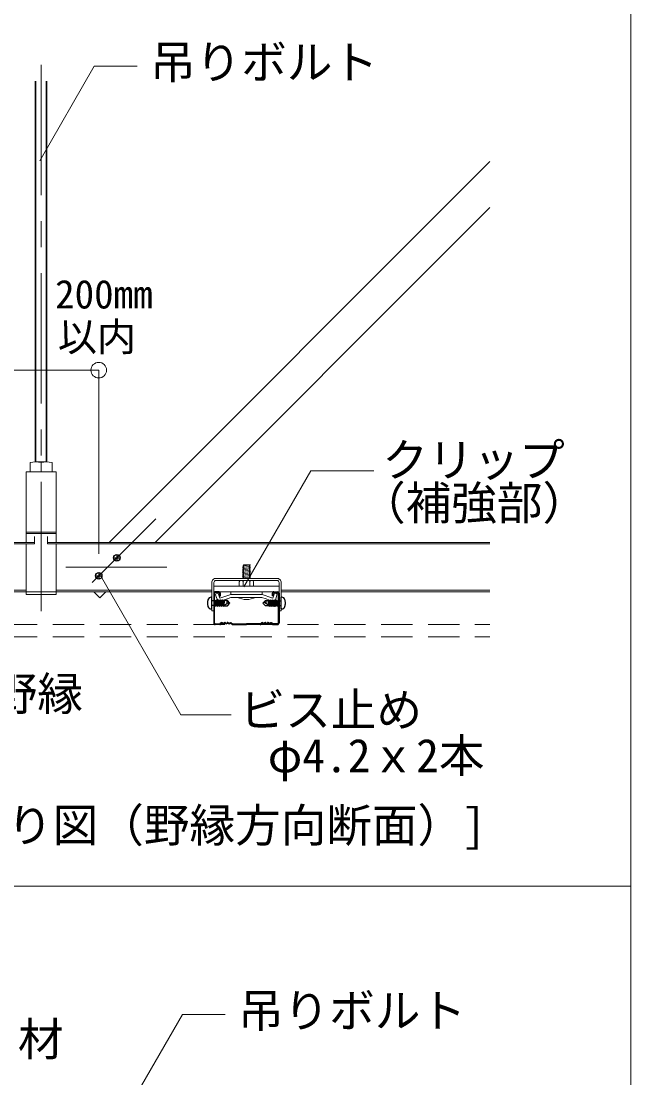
# Model space of a CAD drawing. Units: millimetres on the paper, enlarged 40 times, with parts at other scales. Extents: x -7800 to 7800, y -5387 to 5300.
# Drawn here: x -1016 to -80, y -1896 to -275 of the extents above; entities that cross this region are included whole.
import ezdxf
from ezdxf.enums import TextEntityAlignment as Align

# ---------------------------------------------------------------- set-up
doc = ezdxf.new("R2010")
doc.units = ezdxf.units.MM
doc.header["$LTSCALE"] = 40
doc.header["$PDMODE"] = 32
doc.header["$PDSIZE"] = 24
for name, pattern in [('CHAIN1', [8, 5, -1, 1, -1]), ('DASHED1', [1.8, 1.2, -0.6]), ('DASHED2', [3, 2, -1])]:
    doc.linetypes.add(name, pattern=pattern)
for name, color, linetype, lineweight in [('5-0_中心線', 4, 'CHAIN1', 9), ('5-1_吊り材', 7, 'Continuous', 18), ('5-2_野縁受け', 3, 'Continuous', 18), ('5-3_野縁', 2, 'Continuous', 25), ('5-4_ブレース材・補強材', 4, 'Continuous', 9), ('5-5_寸法', 4, 'Continuous', 9), ('5-6_文字', 7, 'Continuous', 18), ('5-A_クリップ', 7, 'Continuous', 18), ('5-B_補強金具・金具・その他', 3, 'Continuous', 18), ('5-C_ビス・アンカーボルト・強調図形', 2, 'Continuous', 25), ('5-D_パネル', 4, 'DASHED1', 9), ('F-3_野縁', 7, 'Continuous', 18)]:
    doc.layers.add(name, color=color, linetype=linetype, lineweight=lineweight)
doc.styles.add('ＭＳ ゴシック', font='')
doc.styles.get('ＭＳ ゴシック').set_extended_font_data('MS Gothic')

msp = doc.modelspace()

# ---------------------------------------------------------------- linework, layer by layer
at = {"layer": '5-0_中心線'}
for p, q in [((-985.54, -341.44), (-985.54, -1180.39)), ((-809.39, -1038.35), (-906.96, -1135.93)), ((-947.3, -1112.52), (-792.48, -1112.52))]:
    msp.add_line(p, q, dxfattribs=at)
at = {"layer": '5-1_吊り材'}
for p, q in [((-994.54, -951.12), (-994.54, -366.68)), ((-993.42, -951.12), (-993.42, -366.68)), ((-977.67, -366.68), (-977.67, -951.12)), ((-976.54, -366.68), (-976.54, -951.12)), ((-1002.34, -951.92), (-1002.34, -966.52)), ((-977.14, -951.12), (-993.94, -951.12)), ((-985.54, -951.92), (-985.54, -966.52)), ((-968.74, -951.92), (-968.74, -966.52)), ((-1008.54, -966.52), (-962.54, -966.52)), ((-1008.54, -1058.71), (-1008.54, -966.52)), ((-962.54, -966.52), (-962.54, -1058.71)), ((-1008.54, -1060.97), (-1008.54, -1058.71)), ((-1008.54, -1058.71), (-962.54, -1058.71)), ((-1008.54, -1060.97), (-1008.54, -1074.79)), ((-962.54, -1060.97), (-1008.54, -1060.97)), ((-995.54, -1065.42), (-995.54, -1076.59)), ((-975.54, -1076.59), (-975.54, -1065.42)), ((-962.54, -1058.71), (-962.54, -1060.97)), ((-962.54, -1074.79), (-962.54, -1060.97)), ((-1008.54, -1074.79), (-995.54, -1074.79)), ((-1008.54, -1076.59), (-1008.54, -1154.52)), ((-995.54, -1076.59), (-1008.54, -1076.59)), ((-975.54, -1074.79), (-962.54, -1074.79)), ((-962.54, -1076.59), (-975.54, -1076.59)), ((-962.54, -1154.52), (-962.54, -1076.59)), ((-1008.54, -1150.52), (-962.54, -1150.52)), ((-1008.54, -1154.52), (-962.54, -1154.52))]:
    msp.add_line(p, q, dxfattribs=at)
for centre in [(-993.94, -995.62), (-977.14, -995.62)]:
    msp.add_arc(centre, 44.51, 79.1199, 100.88008, dxfattribs=at)
at = {"layer": '5-2_野縁受け'}
for p, q in [((-1687.36, -1074.52), (-1008.54, -1074.52)), ((-1687.36, -1076.92), (-1008.54, -1076.92)), ((-962.54, -1074.52), (-296.34, -1074.52)), ((-962.54, -1076.92), (-296.34, -1076.92)), ((-1217.04, -1148.12), (-1008.54, -1148.12)), ((-1217.04, -1150.52), (-1008.54, -1150.52)), ((-962.54, -1148.12), (-723.44, -1148.12)), ((-962.54, -1150.52), (-723.44, -1150.52)), ((-617.04, -1148.12), (-296.34, -1148.12)), ((-617.04, -1150.52), (-296.34, -1150.52))]:
    msp.add_line(p, q, dxfattribs=at)
at = {"layer": '5-3_野縁'}
for p, q in [((-712.24, -1150.52), (-718.24, -1150.52)), ((-628.24, -1150.52), (-622.24, -1150.52)), ((-720.24, -1152.52), (-720.24, -1198.43)), ((-719.24, -1198.47), (-719.24, -1152.52)), ((-712.24, -1151.52), (-718.24, -1151.52)), ((-711.24, -1156.52), (-711.24, -1152.52)), ((-711.24, -1156.52), (-710.24, -1156.52)), ((-710.24, -1156.52), (-710.24, -1152.52)), ((-630.24, -1156.52), (-630.24, -1152.52)), ((-629.24, -1156.52), (-630.24, -1156.52)), ((-629.24, -1156.52), (-629.24, -1152.52)), ((-628.24, -1151.52), (-622.24, -1151.52)), ((-621.24, -1198.47), (-621.24, -1152.52)), ((-620.24, -1152.52), (-620.24, -1198.43)), ((-718.24, -1199.52), (-711.07, -1199.52)), ((-718.24, -1199.52), (-711.07, -1199.52)), ((-708.95, -1197.81), (-710.36, -1199.22)), ((-710.36, -1199.22), (-708.95, -1197.81)), ((-708.24, -1198.52), (-709.66, -1199.93)), ((-708.24, -1198.52), (-709.66, -1199.93)), ((-694.24, -1198.52), (-692.83, -1199.93)), ((-693.54, -1197.81), (-692.12, -1199.22)), ((-691.42, -1199.52), (-670.24, -1199.52)), ((-649.07, -1199.52), (-670.24, -1199.52)), ((-646.95, -1197.81), (-648.36, -1199.22)), ((-646.24, -1198.52), (-647.65, -1199.93)), ((-632.24, -1198.52), (-630.83, -1199.93)), ((-632.24, -1198.52), (-630.83, -1199.93)), ((-631.53, -1197.81), (-630.12, -1199.22)), ((-630.12, -1199.22), (-631.53, -1197.81)), ((-622.24, -1199.52), (-629.41, -1199.52)), ((-622.24, -1199.52), (-629.41, -1199.52)), ((-711.07, -1200.52), (-718.24, -1200.52)), ((-711.07, -1200.52), (-718.24, -1200.52)), ((-691.42, -1200.52), (-670.24, -1200.52)), ((-649.07, -1200.52), (-670.24, -1200.52)), ((-629.41, -1200.52), (-622.24, -1200.52)), ((-629.41, -1200.52), (-622.24, -1200.52))]:
    msp.add_line(p, q, dxfattribs=at)
for centre, radius, start, end in [((-718.24, -1152.52), 2, 90.00299, 180.00299), ((-712.24, -1152.52), 2, 0.00299, 90.00299), ((-628.24, -1152.52), 2, 89.99699, 179.99699), ((-622.24, -1152.52), 2, 359.99699, 89.99699), ((-718.24, -1152.52), 1, 90.00299, 180.00299), ((-712.24, -1152.52), 1, 0.00299, 90.00299), ((-628.24, -1152.52), 1, 89.99699, 179.99699), ((-622.24, -1152.52), 1, 359.99699, 89.99699), ((-718.24, -1198.52), 2, 177.476, 270), ((-718.24, -1198.52), 2, 177.476, 270), ((-718.24, -1198.52), 1, 177.476, 270), ((-718.24, -1198.52), 1, 177.476, 270), ((-711.07, -1198.52), 1, 270, 314.99998), ((-711.07, -1198.52), 1, 269.99998, 314.99998), ((-711.07, -1198.52), 2, 270, 314.99998), ((-711.07, -1198.52), 2, 270, 315), ((-708.24, -1198.52), 1, 46.39717, 135), ((-705.74, -1195.89), 3.62, 226.39717, 313.60281), ((-705.74, -1195.89), 2.62, 226.39717, 313.60281), ((-703.24, -1198.52), 1, 36.86989, 133.60281), ((-701.24, -1197.02), 2.5, 216.86989, 323.1301), ((-701.24, -1197.02), 1.5, 216.86989, 323.1301), ((-699.24, -1198.52), 1, 46.39717, 143.1301), ((-699.24, -1198.52), 1, 36.86989, 143.1301), ((-696.74, -1195.89), 3.62, 226.39717, 313.60281), ((-696.74, -1195.89), 2.62, 226.39717, 313.60281), ((-694.24, -1198.52), 1, 44.99998, 133.60281), ((-691.42, -1198.52), 2, 225, 270), ((-691.42, -1198.52), 1, 225, 270), ((-649.07, -1198.52), 1, 270, 315), ((-649.07, -1198.52), 2, 270, 315), ((-646.24, -1198.52), 1, 46.39719, 135.00002), ((-643.74, -1195.89), 3.62, 226.39719, 313.60283), ((-643.74, -1195.89), 2.62, 226.39719, 313.60283), ((-641.24, -1198.52), 1, 36.8699, 143.13011), ((-641.24, -1198.52), 1, 36.8699, 133.60283), ((-639.24, -1197.02), 2.5, 216.8699, 323.13011), ((-639.24, -1197.02), 1.5, 216.8699, 323.13011), ((-637.24, -1198.52), 1, 46.39719, 143.13011), ((-634.74, -1195.89), 3.62, 226.39719, 313.60283), ((-634.74, -1195.89), 2.62, 226.39719, 313.60283), ((-632.24, -1198.52), 1, 45, 133.60283), ((-629.41, -1198.52), 2, 225.00002, 270), ((-629.41, -1198.52), 2, 225, 270), ((-629.41, -1198.52), 1, 225.00002, 270), ((-629.41, -1198.52), 1, 225, 270), ((-622.24, -1198.52), 2, 269.99997, 2.524), ((-622.24, -1198.52), 2, 270, 2.524), ((-622.24, -1198.52), 1, 269.99997, 2.524), ((-622.24, -1198.52), 1, 270, 2.524)]:
    msp.add_arc(centre, radius, start, end, dxfattribs=at)
at = {"layer": '5-4_ブレース材・補強材'}
for p, q in [((-296.34, -489.95), (-880.91, -1074.52)), ((-296.34, -560.66), (-810.2, -1074.52)), ((-904.75, -1150.52), (-895.48, -1159.79)), ((-886.2, -1150.52), (-895.48, -1159.79))]:
    msp.add_line(p, q, dxfattribs=at)
at = {"layer": '5-5_寸法'}
for p, q in [((-985.54, -810.28), (-897.02, -810.28)), ((-897.02, -810.28), (-897.02, -1092.32))]:
    msp.add_line(p, q, dxfattribs=at)
msp.add_lwpolyline([(-985.54, -810.28), (-1074.06, -810.28), (-1074.06, -1092.32)], dxfattribs=at)
at = {"layer": '5-5_寸法', "color": 7}
msp.add_point((-897.02, -810.28), dxfattribs=at)
at = {"layer": '5-6_文字'}
for p, q in [((-894.39, -1125.42), (-770.79, -1339.5)), ((-770.79, -1339.5), (-693.43, -1339.5))]:
    msp.add_line(p, q, dxfattribs=at)
for points in [[(-987.51, -488.75), (-903.77, -343.71), (-837.92, -343.71)], [(-674.19, -1142.89), (-571.2, -964.52), (-474.79, -964.52)], [(-852.39, -1944.39), (-768.65, -1799.34), (-702.79, -1799.34)]]:
    msp.add_lwpolyline(points, dxfattribs=at)
at = {"layer": '5-A_クリップ'}
for p, q in [((-664.18, -1111.25), (-676.18, -1112.94)), ((-676.18, -1112.94), (-674.68, -1113.72)), ((-664.18, -1113.25), (-676.18, -1114.94)), ((-676.18, -1114.94), (-674.68, -1115.72)), ((-664.18, -1115.25), (-676.18, -1116.94)), ((-676.18, -1116.94), (-674.68, -1117.72)), ((-664.18, -1117.25), (-676.18, -1118.94)), ((-676.18, -1118.94), (-674.68, -1119.72)), ((-674.68, -1108.94), (-665.68, -1108.94)), ((-674.68, -1129.76), (-674.68, -1108.94)), ((-664.18, -1109.25), (-665.68, -1108.94)), ((-665.68, -1129.76), (-665.68, -1108.99)), ((-664.18, -1111.25), (-665.68, -1110.46)), ((-664.18, -1113.25), (-665.68, -1112.46)), ((-664.18, -1115.25), (-665.68, -1114.46)), ((-664.18, -1117.25), (-665.68, -1116.46)), ((-664.18, -1119.25), (-665.68, -1118.46)), ((-681.18, -1134.96), (-681.18, -1141.96)), ((-679.84, -1133.29), (-680.78, -1133.76)), ((-679.84, -1133.29), (-680.78, -1133.76)), ((-679.18, -1132.96), (-661.18, -1132.96)), ((-678.46, -1133.14), (-675.18, -1133.96)), ((-678.46, -1133.14), (-675.18, -1133.96)), ((-664.18, -1119.25), (-676.18, -1120.94)), ((-676.18, -1120.94), (-674.68, -1121.72)), ((-664.18, -1121.25), (-676.18, -1122.94)), ((-676.18, -1122.94), (-674.68, -1123.72)), ((-664.18, -1123.25), (-676.18, -1124.94)), ((-676.18, -1124.94), (-674.68, -1125.72)), ((-664.18, -1125.25), (-676.18, -1126.94)), ((-676.18, -1126.94), (-674.68, -1127.72)), ((-664.18, -1127.25), (-676.18, -1128.94)), ((-676.18, -1128.94), (-674.68, -1129.72)), ((-675.18, -1133.96), (-675.18, -1133.99)), ((-675.18, -1133.99), (-675.18, -1141.96)), ((-664.18, -1129.25), (-667.79, -1129.76)), ((-665.74, -1133.74), (-665.18, -1133.94)), ((-665.74, -1133.74), (-665.18, -1133.94)), ((-664.18, -1121.25), (-665.68, -1120.46)), ((-664.18, -1123.25), (-665.68, -1122.46)), ((-664.18, -1125.25), (-665.68, -1124.46)), ((-664.18, -1127.25), (-665.68, -1126.46)), ((-664.18, -1129.25), (-665.68, -1128.46)), ((-661.89, -1133.13), (-665.18, -1133.94)), ((-661.89, -1133.13), (-665.18, -1133.94)), ((-665.18, -1133.94), (-665.18, -1141.96)), ((-660.53, -1133.28), (-659.59, -1133.74)), ((-660.53, -1133.28), (-659.59, -1133.74)), ((-659.18, -1134.96), (-659.18, -1141.96)), ((-720.18, -1141.96), (-720.18, -1150.56)), ((-720.18, -1141.96), (-620.18, -1141.96)), ((-694.17, -1150.56), (-694.17, -1154.34)), ((-681.18, -1141.96), (-659.18, -1141.96)), ((-646.17, -1150.56), (-646.17, -1154.34)), ((-713.77, -1152.53), (-718.09, -1154.11)), ((-713.77, -1152.53), (-718.09, -1154.11)), ((-715.29, -1161.8), (-718.09, -1154.11)), ((-715.7, -1160.67), (-718.09, -1154.11)), ((-710.89, -1160.42), (-713.77, -1152.53)), ((-710.89, -1160.42), (-713.77, -1152.53)), ((-694.17, -1154.34), (-710.89, -1160.42)), ((-709.36, -1164.54), (-693.96, -1158.94)), ((-694.17, -1154.34), (-670.18, -1154.34)), ((-692.61, -1158.94), (-693.96, -1158.94)), ((-670.18, -1158.94), (-692.61, -1158.94)), ((-656.18, -1158.94), (-684.18, -1158.94)), ((-646.2, -1154.34), (-670.18, -1154.34)), ((-646.2, -1154.34), (-670.18, -1154.34)), ((-646.2, -1154.34), (-670.18, -1154.34)), ((-670.18, -1158.94), (-647.76, -1158.94)), ((-670.18, -1158.94), (-650.72, -1158.94)), ((-670.18, -1158.94), (-651.89, -1158.94)), ((-651.21, -1158.94), (-647.76, -1158.94)), ((-650.22, -1158.94), (-646.4, -1158.94)), ((-639.91, -1161.3), (-646.4, -1158.94)), ((-646.2, -1154.34), (-631.39, -1159.72)), ((-631.01, -1164.54), (-641.39, -1160.76)), ((-631.98, -1159.51), (-629.47, -1160.42)), ((-629.47, -1160.42), (-627.3, -1152.31)), ((-627.3, -1152.31), (-622.85, -1153.5)), ((-624.97, -1161.41), (-622.85, -1153.5))]:
    msp.add_line(p, q, dxfattribs=at)
for points in [[(-664.18, -1109.25), (-676.18, -1110.94), (-674.68, -1111.72)], [(-720.18, -1150.56), (-620.18, -1150.56), (-620.18, -1141.96)]]:
    msp.add_lwpolyline(points, dxfattribs=at)
for centre, radius, start, end in [((-679.18, -1134.96), 2, 90, 180), ((-678.95, -1135.08), 2, 75.942, 116.60205), ((-678.95, -1135.08), 2, 75.942, 116.60205), ((-670.18, -1145.96), 13, 70.01814, 112.61984), ((-670.18, -1145.96), 13, 70.01814, 112.61984), ((-661.41, -1135.07), 2, 63.73468, 103.86021), ((-661.41, -1135.07), 2, 63.73468, 103.86021), ((-661.18, -1134.96), 2, 0, 90), ((-710.97, -1160.22), 4.6, 199.99997, 299.99998), ((-670.18, -1130.94), 31.3, 243.43494, 296.56505), ((-629.42, -1160.22), 4.6, 245, 345)]:
    msp.add_arc(centre, radius, start, end, dxfattribs=at)
at = {"layer": '5-B_補強金具・金具・その他'}
for p, q in [((-623.44, -1129.76), (-717.04, -1129.76)), ((-623.44, -1132.96), (-717.04, -1132.96)), ((-723.44, -1136.16), (-723.44, -1179.76)), ((-720.24, -1136.16), (-720.24, -1179.76)), ((-617.04, -1136.16), (-617.04, -1179.76)), ((-723.44, -1179.76), (-720.24, -1179.76))]:
    msp.add_line(p, q, dxfattribs=at)
msp.add_lwpolyline([(-620.24, -1136.16), (-620.24, -1179.76), (-617.04, -1179.76)], dxfattribs=at)
for centre, radius, start, end in [((-717.04, -1136.16), 6.4, 90, 180.00244), ((-717.04, -1136.16), 3.2, 90, 180.00244), ((-623.44, -1136.16), 6.4, 359.99878, 90), ((-623.44, -1136.16), 3.2, 359.99878, 90)]:
    msp.add_arc(centre, radius, start, end, dxfattribs=at)
at = {"layer": '5-C_ビス・アンカーボルト・強調図形'}
for p, q in [((-874.34, -1098.31), (-864.34, -1098.31)), ((-869.34, -1093.31), (-869.34, -1103.31)), ((-902.02, -1125.98), (-892.02, -1125.98)), ((-897.02, -1120.98), (-897.02, -1130.98)), ((-724.44, -1158.77), (-723.44, -1158.77)), ((-723.44, -1176.77), (-723.44, -1158.77)), ((-717.55, -1164.05), (-719.2, -1164.05)), ((-718.68, -1171.55), (-717.55, -1165.91)), ((-717.52, -1169.7), (-716.13, -1162.77)), ((-717.14, -1164.02), (-716.13, -1162.77)), ((-717.11, -1171.52), (-715.61, -1164.02)), ((-715.61, -1164.02), (-716.13, -1162.77)), ((-714.11, -1164.02), (-715.61, -1164.02)), ((-715.61, -1171.52), (-714.11, -1164.02)), ((-715.1, -1172.77), (-713.1, -1162.77)), ((-714.11, -1164.02), (-713.1, -1162.77)), ((-714.08, -1171.52), (-712.58, -1164.02)), ((-712.58, -1164.02), (-713.1, -1162.77)), ((-711.08, -1164.02), (-712.58, -1164.02)), ((-712.58, -1171.52), (-711.08, -1164.02)), ((-712.07, -1172.77), (-710.07, -1162.77)), ((-711.08, -1164.02), (-710.07, -1162.77)), ((-711.05, -1171.52), (-709.55, -1164.02)), ((-709.55, -1164.02), (-710.07, -1162.77)), ((-708.05, -1164.02), (-709.55, -1164.02)), ((-709.55, -1171.52), (-708.05, -1164.02)), ((-709.04, -1172.77), (-707.04, -1162.77)), ((-708.05, -1164.02), (-707.04, -1162.77)), ((-708.02, -1171.52), (-706.52, -1164.02)), ((-706.52, -1164.02), (-707.04, -1162.77)), ((-705.02, -1164.02), (-706.52, -1164.02)), ((-706.52, -1171.52), (-705.02, -1164.02)), ((-706.01, -1172.77), (-704.01, -1162.77)), ((-705.02, -1164.02), (-704.01, -1162.77)), ((-704.99, -1171.52), (-703.49, -1164.02)), ((-704.99, -1171.52), (-697.15, -1166.12)), ((-703.49, -1164.02), (-704.01, -1162.77)), ((-699.49, -1163.77), (-703.6, -1163.77)), ((-695.49, -1167.77), (-699.49, -1163.77)), ((-644.99, -1167.77), (-640.99, -1163.77)), ((-635.49, -1171.52), (-643.34, -1166.12)), ((-640.99, -1163.77), (-636.89, -1163.77)), ((-636.99, -1164.02), (-636.48, -1162.77)), ((-635.49, -1171.52), (-636.99, -1164.02)), ((-635.47, -1164.02), (-636.48, -1162.77)), ((-634.48, -1172.77), (-636.48, -1162.77)), ((-635.47, -1164.02), (-633.97, -1164.02)), ((-633.97, -1171.52), (-635.47, -1164.02)), ((-633.97, -1164.02), (-633.45, -1162.77)), ((-632.47, -1171.52), (-633.97, -1164.02)), ((-632.44, -1164.02), (-633.45, -1162.77)), ((-631.45, -1172.77), (-633.45, -1162.77)), ((-632.44, -1164.02), (-630.94, -1164.02)), ((-630.94, -1171.52), (-632.44, -1164.02)), ((-630.94, -1164.02), (-630.42, -1162.77)), ((-629.44, -1171.52), (-630.94, -1164.02)), ((-629.41, -1164.02), (-630.42, -1162.77)), ((-628.42, -1172.77), (-630.42, -1162.77)), ((-629.41, -1164.02), (-627.91, -1164.02)), ((-627.91, -1171.52), (-629.41, -1164.02)), ((-627.91, -1164.02), (-627.39, -1162.77)), ((-626.41, -1171.52), (-627.91, -1164.02)), ((-626.38, -1164.02), (-627.39, -1162.77)), ((-625.39, -1172.77), (-627.39, -1162.77)), ((-626.38, -1164.02), (-624.88, -1164.02)), ((-624.88, -1171.52), (-626.38, -1164.02)), ((-624.88, -1164.02), (-624.36, -1162.77)), ((-623.38, -1171.52), (-624.88, -1164.02)), ((-623.35, -1164.02), (-624.36, -1162.77)), ((-622.97, -1169.7), (-624.36, -1162.77)), ((-622.94, -1164.05), (-621.29, -1164.05)), ((-621.81, -1171.55), (-622.94, -1165.91)), ((-616.05, -1158.77), (-617.05, -1158.77)), ((-617.05, -1176.77), (-617.05, -1158.77)), ((-724.44, -1176.77), (-723.44, -1176.77)), ((-717.55, -1171.55), (-719.2, -1171.55)), ((-718.16, -1172.8), (-718.68, -1171.55)), ((-718.16, -1172.8), (-717.55, -1169.74)), ((-718.16, -1172.8), (-717.55, -1172.05)), ((-717.52, -1172.01), (-717.11, -1171.52)), ((-715.61, -1171.52), (-717.52, -1171.52)), ((-715.1, -1172.77), (-715.61, -1171.52)), ((-715.1, -1172.77), (-714.08, -1171.52)), ((-712.58, -1171.52), (-714.08, -1171.52)), ((-712.07, -1172.77), (-712.58, -1171.52)), ((-712.07, -1172.77), (-711.05, -1171.52)), ((-709.55, -1171.52), (-711.05, -1171.52)), ((-709.04, -1172.77), (-709.55, -1171.52)), ((-709.04, -1172.77), (-708.02, -1171.52)), ((-706.52, -1171.52), (-708.02, -1171.52)), ((-706.01, -1172.77), (-706.52, -1171.52)), ((-706.01, -1172.77), (-704.99, -1171.52)), ((-705.2, -1171.77), (-699.49, -1171.77)), ((-699.49, -1171.77), (-695.49, -1167.77)), ((-640.99, -1171.77), (-644.99, -1167.77)), ((-635.29, -1171.77), (-640.99, -1171.77)), ((-634.48, -1172.77), (-635.49, -1171.52)), ((-634.48, -1172.77), (-633.97, -1171.52)), ((-633.97, -1171.52), (-632.47, -1171.52)), ((-631.45, -1172.77), (-632.47, -1171.52)), ((-631.45, -1172.77), (-630.94, -1171.52)), ((-630.94, -1171.52), (-629.44, -1171.52)), ((-628.42, -1172.77), (-629.44, -1171.52)), ((-628.42, -1172.77), (-627.91, -1171.52)), ((-627.91, -1171.52), (-626.41, -1171.52)), ((-625.39, -1172.77), (-626.41, -1171.52)), ((-625.39, -1172.77), (-624.88, -1171.52)), ((-624.88, -1171.52), (-622.97, -1171.52)), ((-622.97, -1172.01), (-623.38, -1171.52)), ((-622.33, -1172.8), (-622.94, -1169.74)), ((-622.94, -1171.55), (-621.29, -1171.55)), ((-622.33, -1172.8), (-622.94, -1172.05)), ((-622.33, -1172.8), (-621.81, -1171.55)), ((-616.05, -1176.77), (-617.05, -1176.77))]:
    msp.add_line(p, q, dxfattribs=at)
at = {"layer": '5-C_ビス・アンカーボルト・強調図形', "linetype": 'DASHED2'}
for p, q in [((-723.43, -1164.03), (-723.49, -1164.03)), ((-719.2, -1164.05), (-723.45, -1164.05)), ((-621.29, -1164.05), (-617.04, -1164.05)), ((-617.06, -1164.03), (-617, -1164.03)), ((-719.2, -1171.55), (-723.45, -1171.55)), ((-723.43, -1171.53), (-723.43, -1171.53)), ((-621.29, -1171.55), (-617.04, -1171.55)), ((-617.06, -1171.53), (-617.06, -1171.53))]:
    msp.add_line(p, q, dxfattribs=at)
at = {"layer": '5-C_ビス・アンカーボルト・強調図形'}
for points in [[(-717.53, -1165.89), (-717.15, -1164.03), (-717.53, -1164.03)], [(-622.96, -1165.89), (-623.34, -1164.03), (-622.96, -1164.03)]]:
    msp.add_lwpolyline(points, dxfattribs=at)
for centre in [(-869.34, -1098.31), (-897.02, -1125.98)]:
    msp.add_circle(centre, 5, dxfattribs=at)
for centre, radius, start, end in [((-708.79, -1167.77), 21.25, 166.10396, 180.00002), ((-724.44, -1163.9), 5.13, 90, 166.10396), ((-697.15, -1166.12), 3.32, 135, 214.55244), ((-643.34, -1166.12), 3.32, 325.44756, 45), ((-616.05, -1163.9), 5.13, 13.89604, 90), ((-631.7, -1167.77), 21.25, 359.99998, 13.89604), ((-708.79, -1167.77), 21.25, 180, 193.89606), ((-724.44, -1171.64), 5.13, 193.89606, 270), ((-616.05, -1171.64), 5.13, 270, 346.10394), ((-631.7, -1167.77), 21.25, 346.10394, 0)]:
    msp.add_arc(centre, radius, start, end, dxfattribs=at)
at = {"layer": '5-D_パネル'}
for p, q in [((-1687.36, -1200.52), (-296.34, -1200.52)), ((-1687.36, -1219.52), (-296.34, -1219.52))]:
    msp.add_line(p, q, dxfattribs=at)
at = {"layer": 'F-3_野縁', "color": 3}
for p, q in [((-80, 1220), (-80, -4500)), ((-1930, -1602.01), (-80, -1602.01))]:
    msp.add_line(p, q, dxfattribs=at)

# ---------------------------------------------------------------- texts
at = {"layer": '5-5_寸法', "style": 'ＭＳ ゴシック'}
for s, p in [('200mm', (-963.94, -728.81)), ('以内', (-959.75, -794.18))]:
    msp.add_text(s, height=43.99, dxfattribs=at).set_placement(p, align=Align.BOTTOM_LEFT)
at = {"layer": '5-6_文字', "style": 'ＭＳ ゴシック'}
for s, p in [('吊りボルト', (-818.24, -378.53)), ('クリップ', (-461.5, -989.07)), ('（補強部）', (-495.78, -1055.11)), ('野縁', (-1061.28, -1347.92)), ('ビス止め', (-680.62, -1372.76)), ('φ4.2ｘ2本', (-637.5, -1442.8)), ('[ ブレース下部納まり図（野縁方向断面）]', (-1667.5, -1549.77)), ('吊りボルト', (-683.11, -1834.16)), ('ブレース材', (-1301.16, -1878.03))]:
    msp.add_text(s, height=51.32, dxfattribs=at).set_placement(p, align=Align.BOTTOM_LEFT)

doc.saveas('drawing.dxf')
